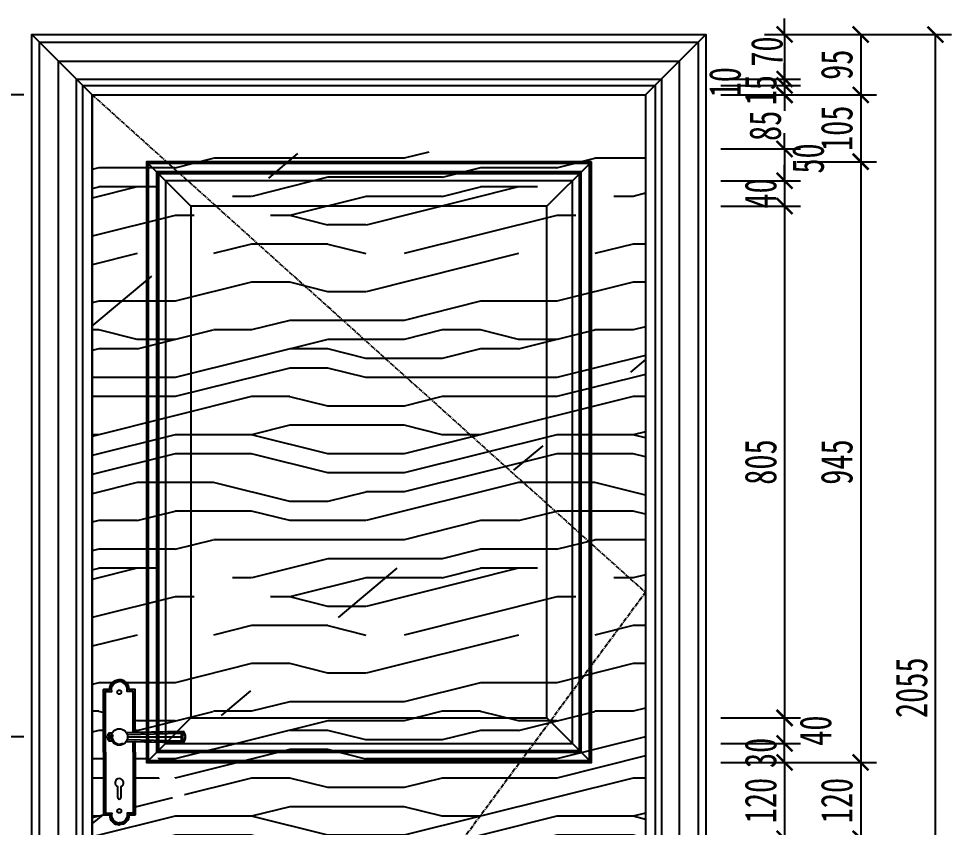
# Model space of a CAD drawing. Header units: millimetres. Extents: x 51249 to 2766742, y -599687 to -1280.
# Drawn here: x 105269 to 106735, y -121113 to -119841 of the extents above; entities that cross this region are included whole.
import ezdxf

# ---------------------------------------------------------------- set-up
doc = ezdxf.new("R2010")
doc.units = ezdxf.units.MM
doc.header["$LTSCALE"] = 10
doc.header["$PDMODE"] = 3
doc.linetypes.add('CENTER', pattern=[50.8, 31.75, -6.35, 6.35, -6.35])
for name, color, linetype in [('D-造型粗线', 4, 'Continuous'), ('E-立面填充', 250, 'Continuous'), ('E-立面造型线', 3, 'Continuous'), ('W-尺寸', 5, 'Continuous')]:
    doc.layers.add(name, color=color, linetype=linetype)
doc.styles.add('DIM', font='SimSun.ttf', dxfattribs={"width": 0.7})
doc.dimstyles.new('25', dxfattribs={"dimscale": 25, "dimtxt": 2, "dimasz": 1, "dimexe": 1, "dimexo": 1, "dimgap": 0.5, "dimtad": 1, "dimdec": 0, "dimzin": 0, "dimdsep": 46, "dimtxsty": 'DIM', "dimblk": 'ARCHTICK', "dimcen": 0, "dimclrd": 5, "dimclre": 5, "dimclrt": 35, "dimadec": 0, "dimazin": 0, "dimtfac": 0.5, "dimtdec": 0, "dimtix": 1, "dimtmove": 2, "dimatfit": 2, "dimldrblk": 'A', "dimfxl": 0, "dimtolj": 1, "dimtzin": 0, "dimlwd": -1, "dimlwe": -1, "dimarcsym": 0})

# ---------------------------------------------------------------- blocks, each defined once
blk = doc.blocks.new('_ArchTick')
at = {"color": 0, "linetype": 'ByBlock', "const_width": 0.15}
blk.add_lwpolyline([(-0.5, -0.5), (0.5, 0.5)], dxfattribs=at)
blk = doc.blocks.new('*D609')
at = {"layer": 'Defpoints', "color": 0, "ltscale": 0.15}
for p in [(106457.2, -119865.8, 0), (106710.4, -119865.8), (106474, -121920.8)]:
    blk.add_point(p, dxfattribs=at)
at = {"layer": 'W-尺寸', "color": 5, "ltscale": 0.15}
for p, q in [((106610.4, -119865.8), (106735.4, -119865.8)), ((106710.4, -121920.8), (106710.4, -119865.8)), ((106610.4, -121920.8), (106735.4, -121920.8))]:
    blk.add_line(p, q, dxfattribs=at)
at = {"layer": 'W-尺寸', "color": 5, "ltscale": 0.15, "xscale": 25, "yscale": 25, "zscale": 25}
for p, rotation in [((106710.4, -119865.8), 90), ((106710.4, -121920.8), 270)]:
    blk.add_blockref('_ArchTick', p, dxfattribs=dict(at, rotation=rotation))
at = {"layer": 'W-尺寸', "color": 35, "ltscale": 0.15, "insert": (106672.9, -120893.3), "char_height": 50, "attachment_point": 5, "rotation": 90, "style": 'DIM'}
blk.add_mtext('\\A1;2055', dxfattribs=at)
blk = doc.blocks.new('A')
for p, q in [((-1.435, 1.148), (-1.09, 1.437)), ((-1.09, 1.437), (0, 0)), ((-1.435, 1.148), (-0.369, 0)), ((-0.369, 0), (-2.127, 0)), ((-1.435, -1.148), (-0.369, 0)), ((-1.09, -1.437), (0, 0)), ((-1.435, -1.148), (-1.09, -1.437))]:
    blk.add_line(p, q)
for points in [[(-1.435, 1.148), (-1.09, 1.437), (-0.369, 0), (0, 0)], [(-1.435, -1.148), (-1.09, -1.437), (-0.369, 0), (0, 0)]]:
    blk.add_solid(points)
blk = doc.blocks.new('*D613')
at = {"layer": 'Defpoints', "color": 0, "ltscale": 0.15}
for p in [(105397, -120970.8), (105176.6, -121920.8), (105397, -121920.8)]:
    blk.add_point(p, dxfattribs=at)
at = {"layer": 'W-尺寸', "color": 5, "ltscale": 0.15}
for p, q in [((105276.6, -120970.8), (105151.6, -120970.8)), ((105176.6, -120970.8), (105176.6, -121920.8)), ((105276.6, -121920.8), (105151.6, -121920.8))]:
    blk.add_line(p, q, dxfattribs=at)
at = {"layer": 'W-尺寸', "color": 5, "ltscale": 0.15, "xscale": 25, "yscale": 25, "zscale": 25}
for p, rotation in [((105176.6, -120970.8), 90), ((105176.6, -121920.8), 270)]:
    blk.add_blockref('_ArchTick', p, dxfattribs=dict(at, rotation=rotation))
at = {"layer": 'W-尺寸', "color": 35, "ltscale": 0.15, "insert": (105139.1, -121445.8), "char_height": 50, "attachment_point": 5, "rotation": 90, "style": 'DIM'}
blk.add_mtext('\\A1;950', dxfattribs=at)
blk = doc.blocks.new('*D618')
at = {"layer": 'Defpoints', "color": 0, "ltscale": 0.15}
for p in [(106416.5, -119865.8), (106346.5, -119935.8), (106473.1, -119935.8)]:
    blk.add_point(p, dxfattribs=at)
at = {"layer": 'W-尺寸', "color": 5, "ltscale": 0.15}
for p, q in [((106473.1, -119865.8), (106473.1, -119840.8)), ((106441.5, -119865.8), (106498.1, -119865.8)), ((106473.1, -119865.8), (106473.1, -119935.8)), ((106373.1, -119935.8), (106498.1, -119935.8)), ((106473.1, -119935.8), (106473.1, -119960.8))]:
    blk.add_line(p, q, dxfattribs=at)
at = {"layer": 'W-尺寸', "color": 5, "ltscale": 0.15, "xscale": 25, "yscale": 25, "zscale": 25}
for p, rotation in [((106473.1, -119865.8), 270), ((106473.1, -119935.8), 90)]:
    blk.add_blockref('_ArchTick', p, dxfattribs=dict(at, rotation=rotation))
at = {"layer": 'W-尺寸', "color": 35, "ltscale": 0.15, "insert": (106445.4, -119892.6), "char_height": 50, "attachment_point": 5, "rotation": 90, "style": 'DIM'}
blk.add_mtext('\\A1;70', dxfattribs=at)
blk = doc.blocks.new('*D619')
at = {"layer": 'Defpoints', "color": 0, "ltscale": 0.15}
for p in [(106346.5, -119935.8), (106336.5, -119945.8), (106473.1, -119945.8)]:
    blk.add_point(p, dxfattribs=at)
at = {"layer": 'W-尺寸', "color": 5, "ltscale": 0.15}
for p, q in [((106473.1, -119935.8), (106473.1, -119910.8)), ((106373.1, -119935.8), (106498.1, -119935.8)), ((106473.1, -119935.8), (106473.1, -119945.8)), ((106373.1, -119945.8), (106498.1, -119945.8)), ((106473.1, -119945.8), (106473.1, -119970.8))]:
    blk.add_line(p, q, dxfattribs=at)
at = {"layer": 'W-尺寸', "color": 5, "ltscale": 0.15, "xscale": 25, "yscale": 25, "zscale": 25}
for p, rotation in [((106473.1, -119935.8), 270), ((106473.1, -119945.8), 90)]:
    blk.add_blockref('_ArchTick', p, dxfattribs=dict(at, rotation=rotation))
at = {"layer": 'W-尺寸', "color": 35, "ltscale": 0.15, "insert": (106379.5, -119940.8), "char_height": 50, "attachment_point": 5, "rotation": 90, "style": 'DIM'}
blk.add_mtext('\\A1;10', dxfattribs=at)
blk = doc.blocks.new('*D620')
at = {"layer": 'Defpoints', "color": 0, "ltscale": 0.15}
for p in [(106336.5, -119945.8), (106321.5, -119960.8), (106473.1, -119960.8)]:
    blk.add_point(p, dxfattribs=at)
at = {"layer": 'W-尺寸', "color": 5, "ltscale": 0.15}
for p, q in [((106473.1, -119945.8), (106473.1, -119920.8)), ((106373.1, -119945.8), (106498.1, -119945.8)), ((106473.1, -119945.8), (106473.1, -119960.8)), ((106373.1, -119960.8), (106498.1, -119960.8)), ((106473.1, -119960.8), (106473.1, -119985.8))]:
    blk.add_line(p, q, dxfattribs=at)
at = {"layer": 'W-尺寸', "color": 5, "ltscale": 0.15, "xscale": 25, "yscale": 25, "zscale": 25}
for p, rotation in [((106473.1, -119945.8), 270), ((106473.1, -119960.8), 90)]:
    blk.add_blockref('_ArchTick', p, dxfattribs=dict(at, rotation=rotation))
at = {"layer": 'W-尺寸', "color": 35, "ltscale": 0.15, "insert": (106435.6, -119953.3), "char_height": 50, "attachment_point": 5, "rotation": 90, "style": 'DIM'}
blk.add_mtext('\\A1;15', dxfattribs=at)
blk = doc.blocks.new('*D621')
at = {"layer": 'Defpoints', "color": 0, "ltscale": 0.15}
for p in [(106321.5, -119960.8), (106236.5, -120045.8), (106473.1, -120045.8)]:
    blk.add_point(p, dxfattribs=at)
at = {"layer": 'W-尺寸', "color": 5, "ltscale": 0.15}
for p, q in [((106373.1, -119960.8), (106498.1, -119960.8)), ((106473.1, -119960.8), (106473.1, -119974.6)), ((106373.1, -120045.8), (106498.1, -120045.8)), ((106473.1, -120045.8), (106473.1, -120044.1))]:
    blk.add_line(p, q, dxfattribs=at)
at = {"layer": 'W-尺寸', "color": 5, "ltscale": 0.15, "xscale": 25, "yscale": 25, "zscale": 25}
for p, rotation in [((106473.1, -119960.8), 90), ((106473.1, -120045.8), 270)]:
    blk.add_blockref('_ArchTick', p, dxfattribs=dict(at, rotation=rotation))
at = {"layer": 'W-尺寸', "color": 35, "ltscale": 0.15, "insert": (106442.8, -120009.4), "char_height": 50, "attachment_point": 5, "rotation": 90, "style": 'DIM'}
blk.add_mtext('\\A1;85', dxfattribs=at)
blk = doc.blocks.new('*D622')
at = {"layer": 'Defpoints', "color": 0, "ltscale": 0.15}
for p in [(106236.5, -120045.8), (106206.5, -120095.8), (106473.1, -120095.8)]:
    blk.add_point(p, dxfattribs=at)
at = {"layer": 'W-尺寸', "color": 5, "ltscale": 0.15}
for p, q in [((106473.1, -120045.8), (106473.1, -120020.8)), ((106373.1, -120045.8), (106498.1, -120045.8)), ((106473.1, -120045.8), (106473.1, -120095.8)), ((106373.1, -120095.8), (106498.1, -120095.8)), ((106473.1, -120095.8), (106473.1, -120120.8))]:
    blk.add_line(p, q, dxfattribs=at)
at = {"layer": 'W-尺寸', "color": 5, "ltscale": 0.15, "xscale": 25, "yscale": 25, "zscale": 25}
for p, rotation in [((106473.1, -120045.8), 270), ((106473.1, -120095.8), 90)]:
    blk.add_blockref('_ArchTick', p, dxfattribs=dict(at, rotation=rotation))
at = {"layer": 'W-尺寸', "color": 35, "ltscale": 0.15, "insert": (106510.3, -120060.8), "char_height": 50, "attachment_point": 5, "rotation": 90, "style": 'DIM'}
blk.add_mtext('\\A1;50', dxfattribs=at)
blk = doc.blocks.new('*D623')
at = {"layer": 'Defpoints', "color": 0, "ltscale": 0.15}
for p in [(106206.5, -120095.8), (106166.5, -120135.8), (106473.1, -120135.8)]:
    blk.add_point(p, dxfattribs=at)
at = {"layer": 'W-尺寸', "color": 5, "ltscale": 0.15}
for p, q in [((106473.1, -120095.8), (106473.1, -120070.8)), ((106373.1, -120095.8), (106498.1, -120095.8)), ((106473.1, -120095.8), (106473.1, -120135.8)), ((106373.1, -120135.8), (106498.1, -120135.8)), ((106473.1, -120135.8), (106473.1, -120160.8))]:
    blk.add_line(p, q, dxfattribs=at)
at = {"layer": 'W-尺寸', "color": 5, "ltscale": 0.15, "xscale": 25, "yscale": 25, "zscale": 25}
for p, rotation in [((106473.1, -120095.8), 270), ((106473.1, -120135.8), 90)]:
    blk.add_blockref('_ArchTick', p, dxfattribs=dict(at, rotation=rotation))
at = {"layer": 'W-尺寸', "color": 35, "ltscale": 0.15, "insert": (106435.6, -120115.8), "char_height": 50, "attachment_point": 5, "rotation": 90, "style": 'DIM'}
blk.add_mtext('\\A1;40', dxfattribs=at)
blk = doc.blocks.new('*D624')
at = {"layer": 'Defpoints', "color": 0, "ltscale": 0.15}
for p in [(106166.5, -120135.8, 0), (106099.4, -120940.8), (106473.1, -120940.8)]:
    blk.add_point(p, dxfattribs=at)
at = {"layer": 'W-尺寸', "color": 5, "ltscale": 0.15}
for p, q in [((106373.1, -120135.8), (106498.1, -120135.8)), ((106473.1, -120135.8), (106473.1, -120940.8)), ((106373.1, -120940.8), (106498.1, -120940.8))]:
    blk.add_line(p, q, dxfattribs=at)
at = {"layer": 'W-尺寸', "color": 5, "ltscale": 0.15, "xscale": 25, "yscale": 25, "zscale": 25}
for p, rotation in [((106473.1, -120135.8), 90), ((106473.1, -120940.8), 270)]:
    blk.add_blockref('_ArchTick', p, dxfattribs=dict(at, rotation=rotation))
at = {"layer": 'W-尺寸', "color": 35, "ltscale": 0.15, "insert": (106435.6, -120538.3), "char_height": 50, "attachment_point": 5, "rotation": 90, "style": 'DIM'}
blk.add_mtext('\\A1;805', dxfattribs=at)
blk = doc.blocks.new('*D625')
at = {"layer": 'Defpoints', "color": 0, "ltscale": 0.15}
for p in [(106139.4, -120980.8), (106473.1, -120980.8), (106169.4, -121010.8)]:
    blk.add_point(p, dxfattribs=at)
at = {"layer": 'W-尺寸', "color": 5, "ltscale": 0.15}
for p, q in [((106473.1, -120980.8), (106473.1, -120955.8)), ((106373.1, -120980.8), (106498.1, -120980.8)), ((106473.1, -121010.8), (106473.1, -120980.8)), ((106373.1, -121010.8), (106498.1, -121010.8)), ((106473.1, -121010.8), (106473.1, -121035.8))]:
    blk.add_line(p, q, dxfattribs=at)
at = {"layer": 'W-尺寸', "color": 5, "ltscale": 0.15, "xscale": 25, "yscale": 25, "zscale": 25}
for p, rotation in [((106473.1, -120980.8), 270), ((106473.1, -121010.8), 90)]:
    blk.add_blockref('_ArchTick', p, dxfattribs=dict(at, rotation=rotation))
at = {"layer": 'W-尺寸', "color": 35, "ltscale": 0.15, "insert": (106435.6, -120995.8), "char_height": 50, "attachment_point": 5, "rotation": 90, "style": 'DIM'}
blk.add_mtext('\\A1;30', dxfattribs=at)
blk = doc.blocks.new('*D626')
at = {"layer": 'Defpoints', "color": 0, "ltscale": 0.15}
for p in [(106169.4, -121010.8), (106169.4, -121130.8), (106473.1, -121130.8)]:
    blk.add_point(p, dxfattribs=at)
at = {"layer": 'W-尺寸', "color": 5, "ltscale": 0.15}
for p, q in [((106373.1, -121010.8), (106498.1, -121010.8)), ((106473.1, -121010.8), (106473.1, -121130.8)), ((106373.1, -121130.8), (106498.1, -121130.8))]:
    blk.add_line(p, q, dxfattribs=at)
at = {"layer": 'W-尺寸', "color": 5, "ltscale": 0.15, "xscale": 25, "yscale": 25, "zscale": 25}
for p, rotation in [((106473.1, -121010.8), 90), ((106473.1, -121130.8), 270)]:
    blk.add_blockref('_ArchTick', p, dxfattribs=dict(at, rotation=rotation))
at = {"layer": 'W-尺寸', "color": 35, "ltscale": 0.15, "insert": (106435.6, -121070.8), "char_height": 50, "attachment_point": 5, "rotation": 90, "style": 'DIM'}
blk.add_mtext('\\A1;120', dxfattribs=at)
blk = doc.blocks.new('*D632')
at = {"layer": 'Defpoints', "color": 0, "ltscale": 0.15}
for p in [(106327.7, -119865.8), (106232.7, -119960.8), (106592.8, -119960.8)]:
    blk.add_point(p, dxfattribs=at)
at = {"layer": 'W-尺寸', "color": 5, "ltscale": 0.15}
for p, q in [((106492.8, -119865.8), (106617.8, -119865.8)), ((106592.8, -119865.8), (106592.8, -119960.8)), ((106492.8, -119960.8), (106617.8, -119960.8))]:
    blk.add_line(p, q, dxfattribs=at)
at = {"layer": 'W-尺寸', "color": 5, "ltscale": 0.15, "xscale": 25, "yscale": 25, "zscale": 25}
for p, rotation in [((106592.8, -119865.8), 90), ((106592.8, -119960.8), 270)]:
    blk.add_blockref('_ArchTick', p, dxfattribs=dict(at, rotation=rotation))
at = {"layer": 'W-尺寸', "color": 35, "ltscale": 0.15, "insert": (106555.3, -119913.3), "char_height": 50, "attachment_point": 5, "rotation": 90, "style": 'DIM'}
blk.add_mtext('\\A1;95', dxfattribs=at)
blk = doc.blocks.new('*D633')
at = {"layer": 'Defpoints', "color": 0, "ltscale": 0.15}
for p in [(106232.7, -119960.8), (106147.7, -120065.8), (106592.8, -120065.8)]:
    blk.add_point(p, dxfattribs=at)
at = {"layer": 'W-尺寸', "color": 5, "ltscale": 0.15}
for p, q in [((106492.8, -119960.8), (106617.8, -119960.8)), ((106592.8, -119960.8), (106592.8, -120065.8)), ((106492.8, -120065.8), (106617.8, -120065.8))]:
    blk.add_line(p, q, dxfattribs=at)
at = {"layer": 'W-尺寸', "color": 5, "ltscale": 0.15, "xscale": 25, "yscale": 25, "zscale": 25}
for p, rotation in [((106592.8, -119960.8), 90), ((106592.8, -120065.8), 270)]:
    blk.add_blockref('_ArchTick', p, dxfattribs=dict(at, rotation=rotation))
at = {"layer": 'W-尺寸', "color": 35, "ltscale": 0.15, "insert": (106555.3, -120013.3), "char_height": 50, "attachment_point": 5, "rotation": 90, "style": 'DIM'}
blk.add_mtext('\\A1;105', dxfattribs=at)
blk = doc.blocks.new('*D634')
at = {"layer": 'Defpoints', "color": 0, "ltscale": 0.15}
for p in [(106147.7, -120065.8, 0), (106147.7, -121010.8), (106592.8, -121010.8)]:
    blk.add_point(p, dxfattribs=at)
at = {"layer": 'W-尺寸', "color": 5, "ltscale": 0.15}
for p, q in [((106492.8, -120065.8), (106617.8, -120065.8)), ((106592.8, -120065.8), (106592.8, -121010.8)), ((106492.8, -121010.8), (106617.8, -121010.8))]:
    blk.add_line(p, q, dxfattribs=at)
at = {"layer": 'W-尺寸', "color": 5, "ltscale": 0.15, "xscale": 25, "yscale": 25, "zscale": 25}
for p, rotation in [((106592.8, -120065.8), 90), ((106592.8, -121010.8), 270)]:
    blk.add_blockref('_ArchTick', p, dxfattribs=dict(at, rotation=rotation))
at = {"layer": 'W-尺寸', "color": 35, "ltscale": 0.15, "insert": (106555.3, -120538.3), "char_height": 50, "attachment_point": 5, "rotation": 90, "style": 'DIM'}
blk.add_mtext('\\A1;945', dxfattribs=at)
blk = doc.blocks.new('*D635')
at = {"layer": 'Defpoints', "color": 0, "ltscale": 0.15}
for p in [(106147.7, -121010.8), (106147.7, -121130.8), (106592.8, -121130.8)]:
    blk.add_point(p, dxfattribs=at)
at = {"layer": 'W-尺寸', "color": 5, "ltscale": 0.15}
for p, q in [((106492.8, -121010.8), (106617.8, -121010.8)), ((106592.8, -121010.8), (106592.8, -121130.8)), ((106492.8, -121130.8), (106617.8, -121130.8))]:
    blk.add_line(p, q, dxfattribs=at)
at = {"layer": 'W-尺寸', "color": 5, "ltscale": 0.15, "xscale": 25, "yscale": 25, "zscale": 25}
for p, rotation in [((106592.8, -121010.8), 90), ((106592.8, -121130.8), 270)]:
    blk.add_blockref('_ArchTick', p, dxfattribs=dict(at, rotation=rotation))
at = {"layer": 'W-尺寸', "color": 35, "ltscale": 0.15, "insert": (106555.3, -121070.8), "char_height": 50, "attachment_point": 5, "rotation": 90, "style": 'DIM'}
blk.add_mtext('\\A1;120', dxfattribs=at)
blk = doc.blocks.new('*D604')
at = {"layer": 'Defpoints', "color": 0, "ltscale": 0.15}
for p in [(105261.8, -119865.8), (105176.6, -119960.8), (105340.2, -119960.8)]:
    blk.add_point(p, dxfattribs=at)
at = {"layer": 'W-尺寸', "color": 5, "ltscale": 0.15}
for p, q in [((105236.8, -119865.8), (105151.6, -119865.8)), ((105176.6, -119865.8), (105176.6, -119960.8)), ((105276.6, -119960.8), (105151.6, -119960.8))]:
    blk.add_line(p, q, dxfattribs=at)
at = {"layer": 'W-尺寸', "color": 5, "ltscale": 0.15, "xscale": 25, "yscale": 25, "zscale": 25}
for p, rotation in [((105176.6, -119865.8), 90), ((105176.6, -119960.8), 270)]:
    blk.add_blockref('_ArchTick', p, dxfattribs=dict(at, rotation=rotation))
at = {"layer": 'W-尺寸', "color": 35, "ltscale": 0.15, "insert": (105139.1, -119913.3), "char_height": 50, "attachment_point": 5, "rotation": 90, "style": 'DIM'}
blk.add_mtext('\\A1;95', dxfattribs=at)
blk = doc.blocks.new('*D605')
at = {"layer": 'Defpoints', "color": 0, "ltscale": 0.15}
for p in [(105340.2, -119960.8, 0), (105176.6, -120970.8), (105254.4, -120970.8)]:
    blk.add_point(p, dxfattribs=at)
at = {"layer": 'W-尺寸', "color": 5, "ltscale": 0.15}
for p, q in [((105276.6, -119960.8), (105151.6, -119960.8)), ((105176.6, -119960.8), (105176.6, -120970.8)), ((105229.4, -120970.8), (105151.6, -120970.8))]:
    blk.add_line(p, q, dxfattribs=at)
at = {"layer": 'W-尺寸', "color": 5, "ltscale": 0.15, "xscale": 25, "yscale": 25, "zscale": 25}
for p, rotation in [((105176.6, -119960.8), 90), ((105176.6, -120970.8), 270)]:
    blk.add_blockref('_ArchTick', p, dxfattribs=dict(at, rotation=rotation))
at = {"layer": 'W-尺寸', "color": 35, "ltscale": 0.15, "insert": (105139.1, -120465.8), "char_height": 50, "attachment_point": 5, "rotation": 90, "style": 'DIM'}
blk.add_mtext('\\A1;1010', dxfattribs=at)
blk = doc.blocks.new('SDSGGH')
at = {"color": 146}
blk.add_wipeout([(2772282, -599409.1), (2772277.5, -599398.2), (2772266.6, -599393.6), (2772255.7, -599398.2), (2772251.2, -599409.1), (2772241.9, -599409.1), (2772241.9, -599606.3), (2772251.2, -599606.3), (2772255.7, -599617.2), (2772266.6, -599621.8), (2772277.5, -599617.2), (2772282, -599606.3), (2772291.4, -599606.3), (2772291.4, -599491), (2772368.2, -599492.5), (2772370.5, -599483.7), (2772368.2, -599474.9), (2772291.4, -599476.4), (2772291.4, -599409.1)], dxfattribs=at).dxf.layer = 'E-立面造型线'
at = {"layer": 'E-立面造型线', "color": 146}
for p, q in [((2772277.5, -599476.7), (2772363.7, -599475)), ((2772365.9, -599475), (2772368.2, -599474.9)), ((2772277.5, -599490.7), (2772363.7, -599492.4))]:
    blk.add_line(p, q, dxfattribs=at)
at = {"layer": 'E-立面造型线', "color": 251}
for p, q in [((2772278.9, -599479.6), (2772363.7, -599477.9)), ((2772363.7, -599475), (2772363.7, -599492.4)), ((2772365.9, -599475), (2772365.9, -599492.4)), ((2772278.9, -599487.8), (2772363.7, -599489.5)), ((2772279.6, -599483.7), (2772363.7, -599483.7)), ((2772365.9, -599492.4), (2772368.2, -599492.5))]:
    blk.add_line(p, q, dxfattribs=at)
at = {"layer": 'E-立面造型线', "color": 146}
blk.add_lwpolyline([(2772282, -599409.1), (2772277.5, -599398.2), (2772266.6, -599393.6), (2772255.7, -599398.2), (2772251.2, -599409.1), (2772241.9, -599409.1), (2772241.9, -599606.3), (2772251.2, -599606.3), (2772255.7, -599617.2), (2772266.6, -599621.8), (2772277.5, -599617.2), (2772282, -599606.3), (2772291.4, -599606.3), (2772291.4, -599491), (2772368.2, -599492.5), (2772370.5, -599483.7), (2772368.2, -599474.9), (2772291.4, -599476.4), (2772291.4, -599409.1)], close=True, dxfattribs=at)
for points in [[(2772241.9, -599409.1, 0.000029), (2772251.2, -599409.1, -0.41565), (2772266.6, -599393.6, -0.41565)], [(2772241.9, -599606.3, -0.000029), (2772251.2, -599606.3, 0.41565), (2772266.6, -599621.8, 0.41565)], [(2772291.4, -599606.3, 0.000029), (2772282, -599606.3, -0.41565), (2772266.6, -599621.8, -0.41565)]]:
    blk.add_lwpolyline(points, format="xyb", dxfattribs=at)
at = {"layer": 'E-立面造型线', "color": 251}
for points in [[(2772244.9, -599507.7), (2772244.9, -599412.1, 0.00003), (2772254.6, -599412.1, -0.489494), (2772266.6, -599396.6, -0.489494)], [(2772291.4, -599409.1, -0.000029), (2772282, -599409.1, 0.41565), (2772266.6, -599393.6, 0.41565)], [(2772288.4, -599476.5), (2772288.4, -599412.1, -0.00003), (2772278.7, -599412.1, 0.489494), (2772266.6, -599396.6)], [(2772244.9, -599507.7), (2772244.9, -599603.3, -0.00003), (2772254.6, -599603.3, 0.489494), (2772266.6, -599618.8, 0.489494)], [(2772288.4, -599507.7), (2772288.4, -599603.3, 0.00003), (2772278.7, -599603.3, -0.489494), (2772266.6, -599618.8, -0.489494)]]:
    blk.add_lwpolyline(points, format="xyb", dxfattribs=at)
at = {"layer": 'E-立面造型线', "color": 146}
for points in [[(2772241.9, -599507.7), (2772241.9, -599409.1)], [(2772241.9, -599507.7), (2772241.9, -599606.3)], [(2772291.4, -599507.7), (2772291.4, -599606.3)]]:
    blk.add_lwpolyline(points, dxfattribs=at)
at = {"layer": 'E-立面造型线', "color": 251}
for points in [[(2772291.4, -599476.4), (2772291.4, -599409.1)], [(2772250.1, -599479.2), (2772248.3, -599479.2)], [(2772255.2, -599477.6), (2772250.1, -599477.6), (2772250.1, -599489.8), (2772255.2, -599489.8)], [(2772248.3, -599488.2), (2772250.1, -599488.2)], [(2772288.4, -599507.7), (2772288.4, -599490.9)], [(2772291.4, -599507.7), (2772291.4, -599491)], [(2772264.1, -599578.8), (2772264.1, -599561.8)], [(2772269.1, -599561.8), (2772269.1, -599578.8)]]:
    blk.add_lwpolyline(points, dxfattribs=at)
for centre, radius in [((2772266.6, -599413.2), 3.15), ((2772266.6, -599483.7), 13), ((2772266.6, -599600.1), 3.15)]:
    blk.add_circle(centre, radius, dxfattribs=at)
for centre, radius, start, end in [((2772261.1, -599483.7), 13.5, 160.6054, 199.3946), ((2772266.6, -599483.7), 11.1, 160.3295, 299.3735), ((2772364.8, -599474.9), 1.11, 183.2537, 358.9792), ((2772364.8, -599492.5), 1.11, 1.0209, 176.7463), ((2772266.6, -599555.7), 6.59, 291.9946, 248.0054), ((2772266.6, -599579), 2.47, 176.8102, 3.1899)]:
    blk.add_arc(centre, radius, start, end, dxfattribs=at)
at = {"layer": 'E-立面造型线', "color": 146}
blk.add_arc((2772352.8, -599483.7), 17.8, 330.2154, 29.6167, dxfattribs=at)
blk = doc.blocks.new('*D705')
at = {"layer": 'Defpoints', "color": 0, "ltscale": 0.15}
for p in [(106047.3, -120940.8, 0), (106473.1, -120940.8), (106047.3, -120980.8, 0)]:
    blk.add_point(p, dxfattribs=at)
at = {"layer": 'W-尺寸', "color": 5, "ltscale": 0.15}
for p, q in [((106373.1, -120940.8), (106498.1, -120940.8)), ((106473.1, -120980.8), (106473.1, -120940.8)), ((106373.1, -120980.8), (106498.1, -120980.8))]:
    blk.add_line(p, q, dxfattribs=at)
at = {"layer": 'W-尺寸', "color": 5, "ltscale": 0.15, "xscale": 25, "yscale": 25, "zscale": 25}
for p, rotation in [((106473.1, -120940.8), 90), ((106473.1, -120980.8), 270)]:
    blk.add_blockref('_ArchTick', p, dxfattribs=dict(at, rotation=rotation))
at = {"layer": 'W-尺寸', "color": 35, "ltscale": 0.15, "insert": (106522, -120960.8), "char_height": 50, "attachment_point": 5, "rotation": 90, "style": 'DIM'}
blk.add_mtext('\\A1;40', dxfattribs=at)

msp = doc.modelspace()

# ---------------------------------------------------------------- hatches: boundary and pattern name
at = {"layer": 'E-立面填充', "ltscale": 0.15}
h = msp.add_hatch(dxfattribs=at)
h.set_pattern_fill('PANEL', color=256, scale=600, style=0, double=1, pattern_type=2)
h.set_pattern_definition([(220, (106174.4, -122010.8), (-385.67, 459.63), [120, -180, 60, -240]), (180, (105754.4, -121995.8), (0, 600), [120, -480]), (180, (105814.4, -121965.8), (0, 600), [60, -540]), (180, (106144.4, -121950.8), (0, 600), [30, -420, 30, -120]), (180, (105934.4, -121920.8), (0, 600), [120, -180, 30, -270]), (180, (106084.4, -121905.8), (0, 600), [90, -510]), (180, (105934.4, -121890.8), (0, 600), [180, -420]), (180, (106114.4, -121875.8), (0, 600), [120, -480]), (180, (105874.4, -121860.8), (0, 600), [300, -300]), (180, (106054.4, -121830.8), (0, 600), [60, -180, 120, -240]), (180, (105634.4, -121815.8), (0, 600), [120, -480]), (180, (105754.4, -121800.8), (0, 600), [60, -540]), (180, (105874.4, -121785.8), (0, 600), [60, -540]), (180, (106174.4, -121770.8), (0, 600), [120, -480]), (180, (105874.4, -121755.8), (0, 600), [120, -480]), (180, (105874.4, -121725.8), (0, 600), [120, -120, 120, -240]), (180, (105994.4, -121695.8), (0, 600), [60, -300, 120, -120]), (180, (105874.4, -121680.8), (0, 600), [180, -420]), (180, (105874.4, -121650.8), (0, 600), [120, -480]), (180, (106114.4, -121635.8), (0, 600), [180, -240, 60, -120]), (180, (106114.4, -121605.8), (0, 600), [300, -300]), (180, (105754.4, -121590.8), (0, 600), [60, -540]), (180, (105934.4, -121575.8), (0, 600), [120, -480]), (180, (106054.4, -121560.8), (0, 600), [60, -240, 60, -240]), (180, (106114.4, -121545.8), (0, 600), [60, -180, 120, -240]), (180, (105994.4, -121530.8), (0, 600), [60, -300, 60, -180]), (180, (105874.4, -121515.8), (0, 600), [180, -420]), (180, (106114.4, -121485.8), (0, 600), [120, -480]), (180, (105814.4, -121470.8), (0, 600), [60, -540]), (180, (105694.4, -121455.8), (0, 600), [60, -540]), (165.964, (105754.4, -121965.82), (-600, -2e-08), [61.8, -2412.06]), (165.964, (105694.4, -121830.82), (-600, -2e-08), [61.8, -2412.06]), (165.964, (105754.4, -121470.82), (-600, -2e-08), [61.8, -2412.06]), (165.964, (105934.4, -121695.82), (-600, -2e-08), [61.8, -2412.06]), (165.964, (105814.4, -121605.82), (-600, -2e-08), [61.8, -2412.06]), (165.964, (105754.4, -121650.82), (-600, -2e-08), [61.8, -2412.06]), (165.964, (106054.4, -121545.82), (-600, -2e-08), [61.8, -2412.06]), (165.964, (105814.4, -121575.82), (-600, -2e-08), [61.8, -2412.06]), (165.964, (105694.4, -121800.82), (-600, -2e-08), [123.6, -2350.26]), (165.964, (105754.4, -121755.82), (-600, -2e-08), [123.6, -2350.26]), (165.964, (105754.4, -121725.82), (-600, -2e-08), [123.6, -2350.26]), (14.036, (105934.4, -121920.82), (600, -2e-08), [61.8, -123.6, 61.8, -2226.663]), (14.036, (106054.4, -121830.82), (600, -2e-08), [61.8, -2412.06]), (14.036, (106054.4, -121560.82), (600, -2e-08), [123.6, -2350.26]), (345.964, (105754.4, -121995.82), (600, 2e-08), [61.8, -2412.06]), (194.036, (105634.4, -121995.82), (-600, 2e-08), [61.8, -2412.06]), (194.036, (105814.4, -121785.82), (-600, 2e-08), [61.8, -2412.06]), (194.036, (105694.4, -121680.82), (-600, 2e-08), [61.8, -2412.06]), (194.036, (105934.4, -121635.82), (-600, 2e-08), [61.8, -2412.06]), (194.036, (105994.4, -121560.82), (-600, 2e-08), [61.8, -2412.06]), (194.036, (105934.4, -121530.82), (-600, 2e-08), [61.8, -2412.06]), (194.036, (105934.4, -121635.82), (-600, 2e-08), [61.8, -2412.06]), (194.036, (105754.4, -121545.82), (-600, 2e-08), [247.2, -2226.66]), (194.036, (106114.4, -121950.82), (-600, 2e-08), [247.2, -2226.66]), (194.036, (106054.4, -121905.82), (-600, 2e-08), [247.2, -2226.66]), (194.036, (105994.4, -121875.82), (-600, 2e-08), [61.8, -123.6, 123.6, -2164.863]), (194.036, (105994.4, -121830.82), (-600, 2e-08), [123.6, -123.6, 123.6, -2103.063]), (194.036, (106054.4, -121770.82), (-600, 2e-08), [247.2, -2226.66]), (194.036, (106114.4, -121725.82), (-600, 2e-08), [247.2, -2226.66]), (194.036, (106114.4, -121695.82), (-600, 2e-08), [247.2, -2226.66]), (194.036, (105694.4, -121515.82), (-600, 2e-08), [61.8, -2412.06]), (194.036, (105634.4, -121455.82), (-600, 0.0001), [123.6, -2350.26]), (194.036, (105994.4, -121485.82), (-600, 0.0001), [123.6, -2350.26]), (194.036, (106054.4, -122010.82), (-600, 1e-05), [247.2, -2226.66]), (194.036, (105694.4, -121590.82), (-600, 1e-05), [185.4, -2288.46]), (194.036, (105634.4, -121635.82), (-600, 1e-05), [370.8, -2103.06])])
h.paths.add_polyline_path([(106254.4, -120050.8), (105384.4, -120050.8), (105384.4, -122010.8), (106254.4, -122010.8)])

# ---------------------------------------------------------------- linework, layer by layer
at = {"layer": 'D-造型粗线', "elevation": 0}
for points in [[(105289.4, -121920.8), (105289.4, -119865.8), (106349.4, -119865.8), (106349.4, -121920.8)], [(105359.4, -121770.8), (105359.4, -119935.8), (106279.4, -119935.8), (106279.4, -121770.8)]]:
    msp.add_lwpolyline(points, dxfattribs=at)
at = {"layer": 'E-立面造型线', "color": 251}
for p, q in [((105289.4, -119865.8, 0), (105384.4, -119960.8, 0)), ((106254.4, -119960.8, 0), (106349.4, -119865.8, 0)), ((105539.4, -120135.8, 0), (105469.4, -120065.8, 0)), ((106099.4, -120135.8, 0), (106169.4, -120065.8, 0)), ((106099.4, -120940.8, 0), (106169.4, -121010.8, 0))]:
    msp.add_line(p, q, dxfattribs=at)
at = {"layer": 'E-立面造型线', "ltscale": 0.15}
msp.add_line((105384.4, -119960.8, 0), (105384.4, -121920.8, 0), dxfattribs=at)
at = {"layer": 'E-立面造型线', "color": 146, "linetype": 'CENTER', "ltscale": 0.02}
msp.add_line((105384.4, -119960.8, 0), (106254.4, -120743.3, 0), dxfattribs=at)
at = {"layer": 'E-立面造型线', "color": 251, "elevation": 0}
for points in [[(105301.4, -121770.8), (105301.4, -119877.8), (106337.4, -119877.8), (106337.4, -121770.8)], [(105331.4, -121770.8), (105331.4, -119907.8), (106307.4, -119907.8), (106307.4, -121770.8)]]:
    msp.add_lwpolyline(points, dxfattribs=at)
at = {"layer": 'E-立面造型线', "color": 44, "elevation": 0}
msp.add_lwpolyline([(105369.4, -121920.8), (105369.4, -119945.8), (106269.4, -119945.8), (106269.4, -121920.8)], dxfattribs=at)
at = {"layer": 'E-立面造型线', "ltscale": 0.15, "elevation": 0}
msp.add_lwpolyline([(105384.4, -121920.8), (105384.4, -119960.8), (106254.4, -119960.8), (106254.4, -121920.8)], dxfattribs=at)
at = {"layer": 'E-立面造型线', "color": 44, "elevation": 0}
msp.add_lwpolyline([(106099.4, -120135.8), (105539.4, -120135.8), (105539.4, -120940.8), (106099.4, -120940.8)], close=True, dxfattribs=at)

# ---------------------------------------------------------------- dimensions: what is measured, and where the dimension line sits
at = {"layer": 'W-尺寸', "color": 1, "ltscale": 0.15}
for base, p1, p2, picture, middle in [((105176.6, -119960.8, 0), (105261.8, -119865.8, 0), (105340.2, -119960.8, 0), '*D604', (105139.1, -119913.3, 0)), ((106592.8, -119960.8, 0), (106327.7, -119865.8, 0), (106232.7, -119960.8, 0), '*D632', (106555.3, -119913.3, 0)), ((106710.4, -119865.8, 0), (106474, -121920.8, 0), (106457.2, -119865.8, 0), '*D609', (106672.9, -120893.3, 0)), ((106473.1, -119960.8, 0), (106336.5, -119945.8, 0), (106321.5, -119960.8, 0), '*D620', (106435.6, -119953.3, 0)), ((105176.6, -120970.8, 0), (105340.2, -119960.8, 0), (105254.4, -120970.8, 0), '*D605', (105139.1, -120465.8, 0)), ((106592.8, -120065.8, 0), (106232.7, -119960.8, 0), (106147.7, -120065.8, 0), '*D633', (106555.3, -120013.3, 0)), ((106592.8, -121010.8, 0), (106147.7, -120065.8, 0), (106147.7, -121010.8, 0), '*D634', (106555.3, -120538.3, 0)), ((106473.1, -120135.8, 0), (106206.5, -120095.8, 0), (106166.5, -120135.8, 0), '*D623', (106435.6, -120115.8, 0)), ((106473.1, -120940.8, 0), (106166.5, -120135.8, 0), (106099.4, -120940.8, 0), '*D624', (106435.6, -120538.3, 0)), ((105176.6, -121920.8, 0), (105397, -120970.8, 0), (105397, -121920.8, 0), '*D613', (105139.1, -121445.8, 0)), ((106473.1, -120980.8, 0), (106169.4, -121010.8, 0), (106139.4, -120980.8, 0), '*D625', (106435.6, -120995.8, 0)), ((106592.8, -121130.8, 0), (106147.7, -121010.8, 0), (106147.7, -121130.8, 0), '*D635', (106555.3, -121070.8, 0)), ((106473.1, -121130.8, 0), (106169.4, -121010.8, 0), (106169.4, -121130.8, 0), '*D626', (106435.6, -121070.8, 0))]:
    dim = msp.add_linear_dim(base=base, p1=p1, p2=p2, angle=90, dimstyle='25', dxfattribs=at)
    dim.commit()
    dim.dimension.update_dxf_attribs({"geometry": picture, "text_midpoint": middle})
for base, p1, p2, picture, middle in [((106473.1, -119935.8, 0), (106416.5, -119865.8, 0), (106346.5, -119935.8, 0), '*D618', (106445.4, -119892.6, 0)), ((106473.1, -119945.8, 0), (106346.5, -119935.8, 0), (106336.5, -119945.8, 0), '*D619', (106379.5, -119940.8, 0)), ((106473.1, -120045.8, 0), (106321.5, -119960.8, 0), (106236.5, -120045.8, 0), '*D621', (106442.8, -120009.4, 0)), ((106473.1, -120095.8, 0), (106236.5, -120045.8, 0), (106206.5, -120095.8, 0), '*D622', (106510.3, -120060.8, 0)), ((106473.1, -120940.8), (106047.3, -120980.8, 0), (106047.3, -120940.8, 0), '*D705', (106522, -120960.8))]:
    dim = msp.add_linear_dim(base=base, p1=p1, p2=p2, angle=90, dimstyle='25', dxfattribs=at)
    dim.commit()
    dim.dimension.update_dxf_attribs({"geometry": picture, "text_midpoint": middle, "dimtype": 160})

# ---------------------------------------------------------------- next in the draw order: wipeouts: each hides what was drawn before it
msp.add_wipeout([(105402.2, -120896.2), (105411.5, -120896.2), (105426.9, -120880.7), (105442.3, -120896.2), (105451.7, -120896.2), (105451.7, -120963.5), (105528.5, -121052), (105530.8, -121083.8), (105528.5, -121092.6), (105451.7, -120978.1), (105451.7, -121093.4), (105442.3, -121093.4), (105437.8, -121104.3), (105426.9, -121108.9), (105416, -121104.3), (105411.5, -121093.4), (105402.2, -121093.4)]).translate(0, 0, 0).dxf.layer = 'E-立面填充'

# ---------------------------------------------------------------- next in the draw order: block references
msp.add_blockref('SDSGGH', (-2666839.7, 478512.9, 0))

# ---------------------------------------------------------------- next in the draw order: linework, layer by layer
at = {"layer": 'E-立面造型线', "color": 146, "linetype": 'CENTER', "ltscale": 0.02}
msp.add_line((106254.4, -120743.3, 0), (105384.4, -121920.8, 0), dxfattribs=at)
at = {"layer": 'E-立面造型线', "color": 251}
msp.add_line((105539.4, -120940.8, 0), (105469.4, -121010.8, 0), dxfattribs=at)
at = {"layer": 'E-立面造型线', "color": 44, "elevation": 0}
for points in [[(106169.4, -120065.8), (105469.4, -120065.8), (105469.4, -121010.8), (106169.4, -121010.8)], [(106139.4, -120095.8), (105499.4, -120095.8), (105499.4, -120980.8), (106139.4, -120980.8)]]:
    msp.add_lwpolyline(points, close=True, dxfattribs=at)
at = {"layer": 'E-立面造型线', "color": 251, "elevation": 0}
for points in [[(106166.4, -120068.8), (105472.4, -120068.8), (105472.4, -121007.8), (106166.4, -121007.8)], [(106153.4, -120081.8), (105485.4, -120081.8), (105485.4, -120994.8), (106153.4, -120994.8)], [(106150.4, -120084.8), (105488.4, -120084.8), (105488.4, -120991.8), (106150.4, -120991.8)]]:
    msp.add_lwpolyline(points, close=True, dxfattribs=at)

doc.saveas('drawing.dxf')
